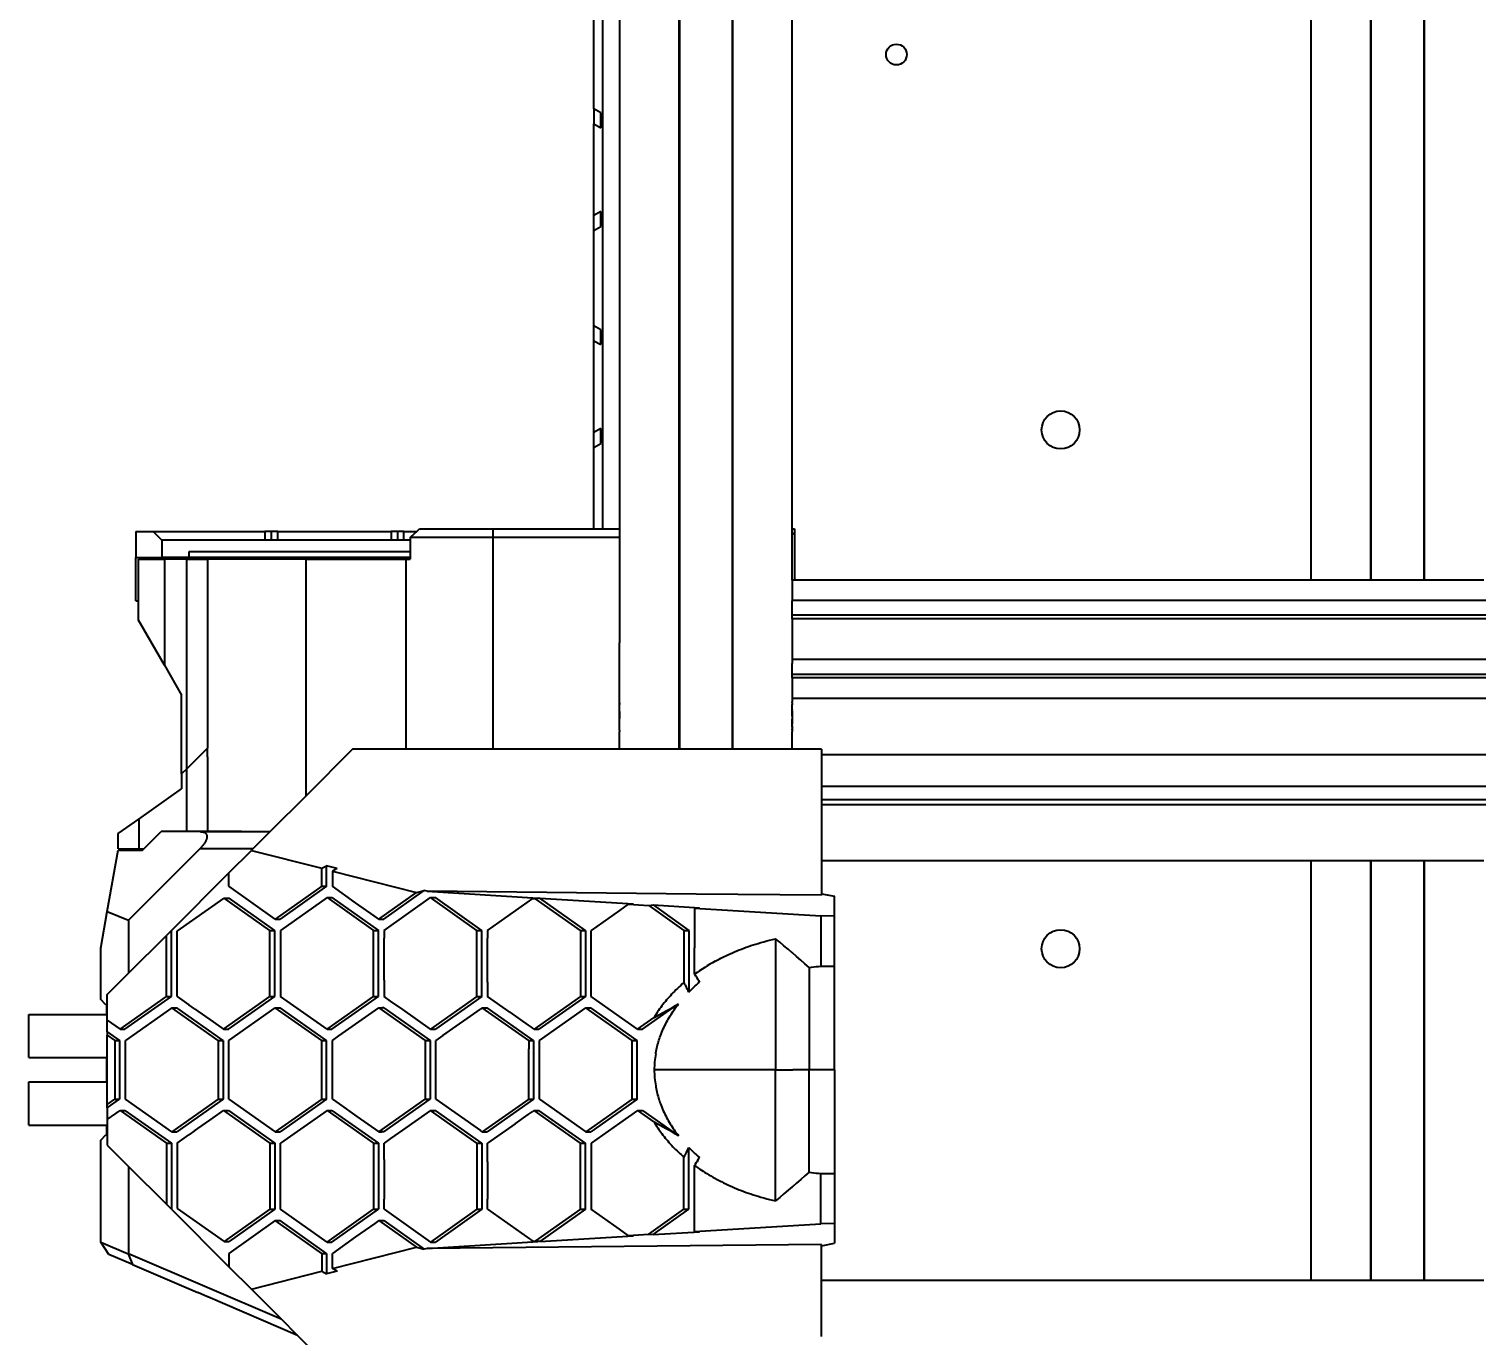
# Model space of a CAD drawing. Header units: millimetres. Extents: x 15 to 415, y 5 to 292.
# Drawn here: x 87.04 to 107.98, y 104.53 to 123.43 of the extents above; entities that cross this region are included whole.
import ezdxf

# ---------------------------------------------------------------- set-up
doc = ezdxf.new("R2010")
doc.units = ezdxf.units.MM
doc.layers.add('Geometries', color=7, linetype='Continuous')

msp = doc.modelspace()

# ---------------------------------------------------------------- linework, layer by layer
at = {"layer": 'Geometries', "linetype": 'Continuous', "lineweight": 40}
for p, q in [((96.4501, 141.4585), (96.4501, 113.0147)), ((97.2129, 141.4585), (97.2129, 113.0147)), ((95.3377, 138.6991), (95.3377, 116.1993)), ((96.444, 113.0147), (96.444, 137.9089)), ((97.219, 137.912), (97.219, 113.0147)), ((98.0815, 116.1993), (98.0815, 136.4517)), ((105.5815, 136.4509), (105.5815, 115.4604)), ((106.444, 136.4509), (106.444, 115.4604)), ((106.4501, 136.4509), (106.4501, 115.4604)), ((107.2129, 136.4509), (107.2129, 115.4604)), ((107.219, 136.4509), (107.219, 115.4604)), ((95.5815, 135.0017), (95.5815, 116.1993)), ((95.2127, 122.2725), (95.2127, 123.6464)), ((95.3127, 122.2148), (95.2127, 122.2725)), ((95.2127, 122.2725), (95.2127, 122.056)), ((95.3127, 122.0335), (95.3127, 122.2148)), ((95.2127, 122.056), (95.3127, 121.9984)), ((95.2127, 120.7516), (95.2127, 122.056)), ((95.2127, 122.056), (95.2127, 122.056)), ((95.3127, 121.9984), (95.3127, 122.0335)), ((95.3127, 122.0335), (95.3127, 122.0335)), ((95.3127, 120.7861), (95.2127, 120.7281)), ((95.2127, 120.7516), (95.2127, 120.7516)), ((95.2127, 120.7281), (95.2127, 120.7516)), ((95.2127, 120.7281), (95.2127, 120.7281)), ((95.2127, 120.5114), (95.2127, 120.7281)), ((95.3127, 120.5694), (95.3127, 120.7861)), ((95.2127, 120.5114), (95.3127, 120.5694)), ((95.2127, 119.1375), (95.2127, 120.5114)), ((95.3127, 119.0798), (95.2127, 119.1375)), ((95.2127, 118.921), (95.2127, 119.1375)), ((95.3127, 118.8634), (95.3127, 119.0798)), ((95.2127, 118.921), (95.2127, 118.921)), ((95.2127, 118.8985), (95.2127, 118.921)), ((95.2127, 118.921), (95.3127, 118.8634)), ((95.2127, 117.6189), (95.2127, 118.8985)), ((95.2127, 118.8985), (95.2127, 118.8985)), ((95.3127, 117.6534), (95.2127, 117.5955)), ((95.2127, 117.5955), (95.2127, 117.6189)), ((95.2127, 117.6189), (95.2127, 117.6189)), ((95.2127, 117.5955), (95.2127, 117.5955)), ((95.2127, 117.3788), (95.2127, 117.5955)), ((95.3127, 117.4367), (95.3127, 117.6534)), ((95.2127, 117.3788), (95.3127, 117.4367)), ((95.2127, 116.1993), (95.2127, 117.3788)), ((88.5873, 116.1627), (88.838, 116.1627)), ((88.5873, 116.1627), (88.5873, 115.7877)), ((88.838, 116.1627), (90.4539, 116.1627)), ((88.963, 116.0377), (88.838, 116.1627)), ((88.963, 116.0377), (88.963, 115.7877)), ((90.4539, 116.0377), (88.963, 116.0377)), ((90.4539, 116.1627), (90.4539, 116.0377)), ((90.5476, 116.1627), (90.4539, 116.1627)), ((90.5476, 116.0377), (90.4539, 116.0377)), ((90.5476, 116.1627), (90.5476, 116.0377)), ((90.6414, 116.1627), (90.5476, 116.1627)), ((90.6414, 116.0377), (90.5476, 116.0377)), ((90.6414, 116.1627), (92.2789, 116.1627)), ((90.6414, 116.0377), (90.6414, 116.1627)), ((92.2789, 116.0377), (90.6414, 116.0377)), ((92.2789, 116.1627), (92.2789, 116.0377)), ((92.3726, 116.1627), (92.2789, 116.1627)), ((92.3726, 116.0377), (92.2789, 116.0377)), ((92.3726, 116.1627), (92.3726, 116.0377)), ((92.4664, 116.1627), (92.3726, 116.1627)), ((92.4664, 116.0377), (92.3726, 116.0377)), ((92.4664, 116.0377), (92.4664, 116.1627)), ((92.4664, 116.1627), (92.6509, 116.1627)), ((92.5579, 116.0377), (92.4664, 116.0377)), ((92.5579, 116.0743), (92.5579, 116.0377)), ((93.7503, 116.0743), (92.5579, 116.0743)), ((92.5579, 116.0377), (92.5579, 115.8752)), ((92.6509, 116.1627), (92.6897, 116.1993)), ((92.6897, 116.1993), (93.7503, 116.1993)), ((93.7503, 116.1993), (93.7503, 116.0743)), ((93.7503, 116.1993), (95.2127, 116.1993)), ((93.7503, 116.0743), (93.7503, 113.0147)), ((95.5815, 116.0743), (93.7503, 116.0743)), ((95.2127, 116.1993), (95.3377, 116.1993)), ((95.3377, 116.1993), (95.5815, 116.1993)), ((95.5815, 116.1993), (95.5815, 116.1993)), ((95.5815, 116.1993), (95.5815, 116.0743)), ((95.5815, 116.0743), (95.5815, 114.5549)), ((98.0815, 116.1993), (98.1115, 116.1993)), ((98.0815, 116.1163), (98.0815, 116.1993)), ((98.1115, 116.1463), (98.0815, 116.1163)), ((98.0815, 115.4604), (98.0815, 116.1163)), ((98.1115, 116.1993), (98.1115, 116.1463)), ((98.1115, 116.1463), (98.1115, 115.4604)), ((89.3616, 115.7877), (89.3616, 115.8752)), ((89.3616, 115.8752), (92.5579, 115.8752)), ((92.5579, 115.8752), (92.5579, 115.7877)), ((88.5873, 115.7877), (88.963, 115.7877)), ((88.5873, 115.1627), (88.5873, 115.7877)), ((88.6264, 115.1627), (88.6264, 115.7618)), ((88.6264, 115.7618), (89.0014, 115.7618)), ((89.1616, 115.7877), (88.963, 115.7877)), ((89.0014, 115.7618), (89.0014, 114.231)), ((89.1616, 115.7618), (89.0014, 115.7618)), ((89.3616, 115.7877), (89.1616, 115.7877)), ((89.1616, 115.7877), (89.1616, 115.7618)), ((89.3264, 115.7618), (89.1616, 115.7618)), ((89.3264, 112.7325), (89.3264, 115.7618)), ((89.3264, 115.7618), (89.6264, 115.7618)), ((90.2777, 115.7877), (89.3616, 115.7877)), ((89.6264, 115.7618), (89.6264, 113.0325)), ((90.2777, 115.7618), (89.6264, 115.7618)), ((90.4498, 115.7877), (90.2777, 115.7877)), ((90.2777, 115.7618), (90.2777, 115.7877)), ((90.4498, 115.7618), (90.2777, 115.7618)), ((92.5579, 115.7877), (90.4498, 115.7877)), ((90.4498, 115.7877), (90.4498, 115.7618)), ((91.0503, 115.7618), (90.4498, 115.7618)), ((91.0503, 112.343), (91.0503, 115.7618)), ((91.0503, 115.7618), (92.5002, 115.7618)), ((92.5003, 113.0147), (92.5003, 115.7618)), ((92.5003, 115.7618), (92.5579, 115.7618)), ((92.5579, 115.7877), (92.5579, 115.7618)), ((98.1115, 115.4604), (98.0815, 115.4604)), ((98.0815, 115.4604), (98.0815, 115.1654)), ((105.5815, 115.4604), (98.1115, 115.4604)), ((106.444, 115.4604), (105.5815, 115.4604)), ((106.4501, 115.4604), (106.444, 115.4604)), ((107.2129, 115.4604), (106.4501, 115.4604)), ((107.219, 115.4604), (107.2129, 115.4604)), ((108.0815, 115.4604), (107.219, 115.4604)), ((88.5873, 115.1627), (88.6264, 115.1627)), ((88.6264, 114.8805), (88.6264, 115.1627)), ((138.0815, 115.1654), (98.0815, 115.1654)), ((98.0815, 115.1654), (98.0815, 115.1599)), ((98.0815, 114.954), (98.0815, 115.1599)), ((89.0014, 114.231), (88.6264, 114.8805)), ((98.0815, 114.9004), (98.0815, 114.954)), ((138.0815, 114.954), (98.0815, 114.954)), ((138.0815, 114.9004), (98.0815, 114.9004)), ((98.0815, 114.9004), (98.0815, 114.3104)), ((95.5815, 114.4331), (95.5815, 114.5549)), ((95.5815, 114.4168), (95.5815, 114.4331)), ((95.5815, 113.687), (95.5815, 114.4168)), ((89.0014, 114.231), (89.2514, 113.7979)), ((138.0815, 114.3104), (98.0815, 114.3104)), ((98.0815, 114.3104), (98.0815, 114.3048)), ((98.0815, 114.3048), (98.0815, 114.2554)), ((98.0815, 114.099), (98.0815, 114.2554)), ((98.0815, 114.0453), (98.0815, 114.099)), ((98.0815, 114.099), (98.1115, 114.099)), ((98.0815, 114.0453), (98.0815, 113.7503)), ((98.1115, 114.0453), (98.0815, 114.0453)), ((98.1115, 114.099), (98.1234, 114.099)), ((98.1185, 114.0453), (98.1115, 114.0453)), ((137.8373, 114.0453), (98.1185, 114.0453)), ((98.1234, 114.099), (137.8109, 114.099)), ((89.2514, 112.6575), (89.2514, 113.7979)), ((98.0815, 113.7503), (98.0815, 113.7448)), ((138.0815, 113.7503), (98.0815, 113.7503)), ((98.0815, 113.7448), (98.0815, 113.6998)), ((95.5815, 113.5616), (95.5815, 113.687)), ((95.5815, 113.687), (95.5815, 113.6596)), ((95.5815, 113.5781), (95.5815, 113.6596)), ((95.5815, 113.5618), (95.5815, 113.5781)), ((95.5815, 113.5618), (95.5815, 113.4576)), ((95.5815, 113.4782), (95.5815, 113.5616)), ((98.0815, 113.687), (98.0815, 113.6998)), ((98.0815, 113.687), (98.0815, 113.6616)), ((98.0815, 113.687), (98.0815, 113.6594)), ((98.0815, 113.631), (98.0815, 113.6616)), ((98.0815, 113.579), (98.0815, 113.6594)), ((98.0815, 113.5918), (98.0815, 113.631)), ((98.0815, 113.5918), (98.0815, 113.5825)), ((98.0815, 113.5687), (98.0815, 113.5825)), ((98.0815, 113.5686), (98.0815, 113.579)), ((98.0815, 113.5618), (98.0815, 113.5687)), ((98.0815, 113.5686), (98.0815, 113.5616)), ((98.0815, 113.5618), (98.0815, 113.3767)), ((98.0815, 113.529), (98.0815, 113.5616)), ((98.0815, 113.5024), (98.0815, 113.529)), ((98.0815, 113.4955), (98.0815, 113.5024)), ((95.5815, 113.4545), (95.5815, 113.4782)), ((95.5815, 113.4329), (95.5815, 113.4576)), ((95.5815, 113.4315), (95.5815, 113.4545)), ((95.5815, 113.2898), (95.5815, 113.4329)), ((95.5815, 113.2894), (95.5815, 113.4315)), ((98.0815, 113.4955), (98.0815, 113.4502)), ((98.0815, 113.4315), (98.0815, 113.4502)), ((98.0815, 113.3667), (98.0815, 113.4315)), ((98.0815, 113.3515), (98.0815, 113.3767)), ((98.0815, 113.36), (98.0815, 113.3667)), ((98.0815, 113.3513), (98.0815, 113.36)), ((98.0815, 113.3331), (98.0815, 113.3515)), ((98.0815, 113.3513), (98.0815, 113.3093)), ((98.0815, 113.3331), (98.0815, 113.2961)), ((98.0815, 113.292), (98.0815, 113.3093)), ((98.0815, 113.2898), (98.0815, 113.2961)), ((98.0815, 113.2894), (98.0815, 113.292)), ((95.5815, 113.2898), (95.5815, 113.2718)), ((95.5815, 113.1561), (95.5815, 113.2718)), ((95.5815, 113.0147), (95.5815, 113.1561)), ((98.0815, 113.2898), (98.0815, 113.2723)), ((98.0815, 113.2513), (98.0815, 113.2723)), ((98.0815, 113.1949), (98.0815, 113.2513)), ((98.0815, 113.0147), (98.0815, 113.1949)), ((89.3264, 112.7325), (89.6264, 113.0325)), ((89.6264, 112.9075), (89.6264, 113.0325)), ((89.6264, 112.9075), (89.6264, 111.8243)), ((91.722, 113.0147), (91.0503, 112.343)), ((92.5003, 113.0147), (91.722, 113.0147)), ((93.7503, 113.0147), (92.5003, 113.0147)), ((95.5815, 113.0147), (93.7503, 113.0147)), ((96.444, 113.0147), (95.5815, 113.0147)), ((96.4501, 113.0147), (96.444, 113.0147)), ((96.5323, 113.0147), (96.4501, 113.0147)), ((97.1307, 113.0147), (96.5323, 113.0147)), ((97.2129, 113.0147), (97.1307, 113.0147)), ((97.219, 113.0147), (97.2129, 113.0147)), ((98.0815, 113.0147), (97.219, 113.0147)), ((98.0815, 113.0147), (98.0815, 113.0147)), ((98.1066, 113.0147), (98.0815, 113.0147)), ((98.4816, 113.0147), (98.1066, 113.0147)), ((98.5039, 113.0147), (98.4816, 113.0147)), ((98.5039, 113.0147), (98.5039, 112.9398)), ((98.5039, 112.9398), (98.5039, 112.4781)), ((98.5039, 112.9398), (98.5165, 112.9398)), ((98.5165, 112.9398), (137.6259, 112.9398)), ((89.3264, 112.7325), (89.2514, 112.6575)), ((89.3264, 111.8243), (89.3264, 112.7325)), ((89.2514, 112.6575), (89.2514, 112.4408)), ((137.6289, 112.4781), (98.5039, 112.4781)), ((98.5039, 112.4781), (98.5039, 112.2885)), ((88.6302, 112.0058), (89.2514, 112.4408)), ((91.0503, 112.343), (90.5316, 111.8243)), ((98.5039, 112.2885), (137.6289, 112.2885)), ((98.5039, 112.2885), (98.5039, 112.2116)), ((98.5039, 112.2116), (98.5039, 111.4011)), ((137.6289, 112.2116), (98.5039, 112.2116)), ((88.3316, 111.7967), (88.6302, 112.0058)), ((88.6302, 112.0058), (88.6302, 111.5743)), ((88.7054, 111.5743), (88.9554, 111.8243)), ((89.5171, 111.8243), (88.9554, 111.8243)), ((89.6264, 111.8243), (89.3264, 111.8243)), ((89.5171, 111.8243), (90.1184, 111.8243)), ((90.1184, 111.8243), (89.6264, 111.8243)), ((90.1184, 111.8243), (90.1184, 111.8243)), ((90.1184, 111.8243), (90.122, 111.8243)), ((90.1184, 111.8243), (90.122, 111.8243)), ((90.122, 111.8243), (90.122, 111.8243)), ((90.122, 111.8243), (90.5316, 111.8243)), ((90.122, 111.8243), (90.5316, 111.8243)), ((90.5316, 111.8243), (90.2816, 111.5743)), ((90.5316, 111.8243), (90.5316, 111.8243)), ((88.3316, 111.5743), (88.3316, 111.7967)), ((88.176, 110.6703), (88.332, 111.5552)), ((88.3316, 111.5743), (88.6302, 111.5743)), ((88.332, 111.5552), (88.6862, 111.5552)), ((89.5122, 111.5743), (88.4847, 110.5467)), ((88.6302, 111.5743), (88.7054, 111.5743)), ((88.6862, 111.5552), (88.7054, 111.5743)), ((90.2816, 111.5743), (89.5122, 111.5743)), ((89.9339, 111.2266), (90.2593, 111.552)), ((90.2816, 111.5743), (90.2593, 111.552)), ((90.2593, 111.552), (91.2768, 111.2938)), ((90.2816, 111.5743), (90.2816, 111.5743)), ((89.1031, 110.3958), (89.9339, 111.2266)), ((89.9339, 111.0339), (89.9339, 111.2266)), ((91.2768, 111.2938), (91.3483, 111.3311)), ((91.2768, 111.0339), (91.2768, 111.2938)), ((91.5021, 111.292), (91.3483, 111.3311)), ((91.3483, 111.0339), (91.3483, 111.3311)), ((91.5021, 111.292), (91.4306, 111.2547)), ((91.4306, 111.2547), (91.4306, 111.0339)), ((91.4306, 111.2547), (92.6485, 110.9456)), ((105.5815, 111.4011), (98.5039, 111.4011)), ((98.5039, 111.4011), (98.5039, 110.9248)), ((105.5815, 111.4011), (105.5815, 105.3354)), ((106.444, 111.4011), (105.5815, 111.4011)), ((106.444, 111.4011), (106.444, 105.3354)), ((106.4501, 111.4011), (106.444, 111.4011)), ((106.4501, 111.4011), (106.4501, 105.3354)), ((107.2129, 111.4011), (106.4501, 111.4011)), ((107.2129, 111.4011), (107.2129, 105.3354)), ((107.219, 111.4011), (107.2129, 111.4011)), ((107.219, 111.4011), (107.219, 105.3354)), ((108.0815, 111.4011), (107.219, 111.4011)), ((90.6054, 110.5596), (89.9339, 111.0339)), ((91.2768, 111.0339), (90.6054, 110.5596)), ((91.3483, 111.0339), (90.6769, 110.5596)), ((91.2768, 111.0339), (91.3483, 111.0339)), ((91.7655, 110.7973), (91.4306, 111.0339)), ((89.1853, 110.3862), (89.8665, 110.8648)), ((89.8665, 110.8648), (89.938, 110.8648)), ((90.5285, 110.3972), (89.8665, 110.8648)), ((90.6, 110.3972), (89.938, 110.8648)), ((91.3537, 110.8715), (90.6822, 110.3972)), ((91.3537, 110.8715), (92.0252, 110.3972)), ((91.3537, 110.8715), (91.4252, 110.8715)), ((91.4252, 110.8715), (92.0967, 110.3972)), ((92.0334, 110.6081), (91.7655, 110.7973)), ((92.1021, 110.5596), (92.6485, 110.9456)), ((92.1736, 110.5596), (92.7589, 110.973)), ((92.179, 110.3972), (92.8505, 110.8715)), ((92.6485, 110.9456), (92.7589, 110.973)), ((92.8036, 110.9617), (92.7589, 110.973)), ((96.6919, 110.9227), (92.8036, 110.9617)), ((92.8036, 110.9617), (94.4087, 110.8644)), ((93.5219, 110.3972), (92.8505, 110.8715)), ((92.8505, 110.8715), (92.922, 110.8715)), ((93.5934, 110.3972), (92.922, 110.8715)), ((93.6757, 110.3972), (94.3278, 110.8578)), ((94.4087, 110.8644), (94.3278, 110.8578)), ((94.3278, 110.8578), (94.3702, 110.8552)), ((94.4306, 110.8631), (94.3702, 110.8552)), ((95.0187, 110.3972), (94.3702, 110.8552)), ((94.4306, 110.8631), (95.7871, 110.7809)), ((95.0902, 110.3972), (94.4306, 110.8631)), ((95.7063, 110.7743), (95.7871, 110.7809)), ((98.5039, 110.9046), (96.6919, 110.9227)), ((98.5039, 110.9248), (98.6914, 110.8891)), ((98.5039, 110.9248), (98.5039, 110.9046)), ((98.6914, 110.6038), (98.6914, 110.8891)), ((88.0821, 110.1375), (88.176, 110.6703)), ((88.176, 110.6703), (88.4847, 110.5467)), ((92.1021, 110.5596), (92.0334, 110.6081)), ((95.5814, 110.686), (95.1724, 110.3972)), ((95.5814, 110.686), (95.5815, 110.6861)), ((95.7063, 110.7743), (95.5815, 110.6861)), ((95.5815, 110.6861), (95.5815, 110.6861)), ((95.7063, 110.7743), (96.0074, 110.756)), ((96.0074, 110.756), (96.0678, 110.7639)), ((96.0074, 110.756), (96.5154, 110.3972)), ((96.0678, 110.7639), (96.5869, 110.3972)), ((96.0678, 110.7639), (96.7407, 110.7231)), ((96.6692, 110.7159), (96.7407, 110.7231)), ((96.6692, 110.7159), (96.6692, 110.1424)), ((96.6692, 110.7159), (98.4945, 110.6053)), ((98.4945, 110.6053), (98.4945, 109.8796)), ((98.6914, 110.6038), (98.4945, 110.6053)), ((98.6914, 109.8796), (98.6914, 110.6038)), ((88.4847, 110.5467), (88.4847, 109.7774)), ((89.1031, 110.3958), (89.0316, 110.3243)), ((89.1031, 109.44), (89.1031, 110.3958)), ((89.1853, 109.4401), (89.1853, 110.3862)), ((90.5285, 109.44), (90.5285, 110.3972)), ((90.5285, 110.3972), (90.6, 110.3972)), ((90.6, 109.44), (90.6, 110.3972)), ((90.6054, 110.5596), (90.6769, 110.5596)), ((90.6822, 110.3972), (90.6822, 109.44)), ((92.0252, 109.44), (92.0252, 110.3972)), ((92.0252, 110.3972), (92.0967, 110.3972)), ((92.0967, 109.44), (92.0967, 110.3972)), ((92.1021, 110.5596), (92.1736, 110.5596)), ((92.179, 110.3972), (92.179, 110.2819)), ((93.5219, 110.3972), (93.5934, 110.3972)), ((93.5219, 109.44), (93.5219, 110.3972)), ((93.5934, 109.44), (93.5934, 110.3972)), ((93.6757, 110.3972), (93.6757, 110.2819)), ((95.0187, 110.3972), (95.0187, 109.44)), ((95.0187, 110.3972), (95.0902, 110.3972)), ((95.0902, 110.3972), (95.0902, 109.44)), ((95.1724, 109.44), (95.1724, 110.3972)), ((96.5154, 110.3972), (96.5154, 109.6426)), ((96.5154, 110.3972), (96.5869, 110.3972)), ((96.5869, 110.3972), (96.5869, 109.5056)), ((88.4847, 109.7774), (89.0316, 110.3243)), ((89.0316, 109.44), (89.0316, 110.3243)), ((92.179, 109.6793), (92.179, 110.2819)), ((93.6757, 109.6471), (93.6757, 110.2819)), ((97.8379, 110.276), (97.8379, 108.3812)), ((88.0821, 109.3973), (88.0821, 110.1375)), ((96.6692, 109.7745), (96.6692, 110.1424)), ((88.1762, 109.4689), (88.4847, 109.7774)), ((96.6692, 109.7634), (96.6692, 109.7745)), ((96.6862, 109.7375), (96.6914, 109.7296)), ((98.3254, 109.8617), (98.3254, 108.3812)), ((98.4945, 109.8796), (98.6914, 109.8796)), ((98.6914, 108.3812), (98.6914, 109.8796)), ((92.179, 109.6793), (92.179, 109.4498)), ((93.6757, 109.6471), (93.6757, 109.4952)), ((96.5334, 109.6104), (96.5387, 109.6006)), ((96.5869, 109.5056), (96.5776, 109.5248)), ((96.6914, 109.7296), (96.6956, 109.7229)), ((96.7271, 109.6716), (96.7407, 109.6483)), ((88.1571, 109.3223), (88.0821, 109.3973)), ((88.1683, 109.3223), (88.1571, 109.3223)), ((88.1683, 109.1827), (88.1683, 109.3223)), ((88.1762, 109.3223), (88.1683, 109.3223)), ((88.1762, 109.3223), (88.1762, 109.4689)), ((88.1762, 109.0973), (88.1762, 109.3223)), ((88.3601, 108.9681), (89.0316, 109.44)), ((88.4316, 108.9681), (89.1031, 109.44)), ((89.0316, 109.44), (89.1031, 109.44)), ((89.1853, 109.4401), (89.3529, 109.3223)), ((89.435, 109.2646), (89.3529, 109.3223)), ((89.857, 108.9681), (90.5285, 109.44)), ((89.9285, 108.9681), (90.6, 109.44)), ((90.5285, 109.44), (90.6, 109.44)), ((91.3537, 108.9681), (90.6822, 109.44)), ((91.3537, 108.9681), (92.0252, 109.44)), ((91.4252, 108.9681), (92.0967, 109.44)), ((92.0252, 109.44), (92.0967, 109.44)), ((92.179, 109.4498), (92.179, 109.44)), ((92.2723, 109.3744), (92.179, 109.44)), ((92.4477, 109.2511), (92.2723, 109.3744)), ((93.5219, 109.44), (92.8505, 108.9681)), ((93.5934, 109.44), (92.922, 108.9681)), ((93.5219, 109.44), (93.5934, 109.44)), ((93.6757, 109.4952), (93.6757, 109.44)), ((93.9952, 109.2155), (93.6757, 109.44)), ((95.0187, 109.44), (94.3472, 108.9681)), ((95.0902, 109.44), (94.4187, 108.9681)), ((95.0187, 109.44), (95.0902, 109.44)), ((95.5814, 109.1526), (95.1724, 109.44)), ((95.9154, 108.9681), (96.4362, 109.3341)), ((87.0433, 108.5577), (87.0433, 109.1827)), ((87.0433, 109.1827), (88.1683, 109.1827)), ((89.1086, 109.2776), (88.4372, 108.8057)), ((89.7801, 108.8057), (89.1086, 109.2776)), ((89.1086, 109.2776), (89.1801, 109.2776)), ((89.8516, 108.8057), (89.1801, 109.2776)), ((89.435, 109.2646), (89.7056, 109.0745)), ((89.9339, 108.8057), (90.6054, 109.2776)), ((90.6054, 109.2776), (90.6769, 109.2776)), ((91.2769, 108.8057), (90.6054, 109.2776)), ((91.3484, 108.8057), (90.6769, 109.2776)), ((91.5264, 108.873), (92.1021, 109.2776)), ((92.1021, 109.2776), (92.7736, 108.8057)), ((92.1021, 109.2776), (92.1495, 109.2776)), ((92.1736, 109.2776), (92.1495, 109.2776)), ((92.1736, 109.2776), (92.8451, 108.8057)), ((92.8505, 108.9681), (92.4477, 109.2511)), ((93.0289, 108.8771), (93.5707, 109.2579)), ((93.5988, 109.2776), (93.5707, 109.2579)), ((94.2703, 108.8057), (93.5988, 109.2776)), ((93.5988, 109.2776), (93.6703, 109.2776)), ((94.3418, 108.8057), (93.6703, 109.2776)), ((93.9952, 109.2155), (94.2617, 109.0281)), ((94.4241, 108.8057), (95.0955, 109.2776)), ((95.0955, 109.2776), (95.1671, 109.2776)), ((95.767, 108.8057), (95.0955, 109.2776)), ((95.8385, 108.8057), (95.1671, 109.2776)), ((95.5815, 109.1525), (95.5814, 109.1526)), ((95.8439, 108.9681), (95.5815, 109.1525)), ((95.5815, 109.1525), (95.5815, 109.1525)), ((95.8439, 108.9681), (96.0822, 109.1355)), ((88.1762, 108.9313), (88.1762, 109.0973)), ((88.1762, 109.0973), (88.3601, 108.9681)), ((88.1762, 108.9313), (88.3549, 108.8057)), ((88.1762, 108.9313), (88.1762, 108.881)), ((88.3601, 108.9681), (88.4316, 108.9681)), ((89.7056, 109.0745), (89.857, 108.9681)), ((89.857, 108.9681), (89.9285, 108.9681)), ((91.3537, 108.9681), (91.4252, 108.9681)), ((92.8505, 108.9681), (92.922, 108.9681)), ((94.2617, 109.0281), (94.3208, 108.9866)), ((94.3472, 108.9681), (94.3208, 108.9866)), ((94.3472, 108.9681), (94.3515, 108.9681)), ((94.3515, 108.9681), (94.4187, 108.9681)), ((95.8439, 108.9681), (95.9154, 108.9681)), ((88.1762, 108.881), (88.2834, 108.8057)), ((88.1762, 107.8814), (88.1762, 108.881)), ((88.2834, 108.8057), (88.2834, 107.9567)), ((88.2834, 108.8057), (88.3549, 108.8057)), ((88.3549, 108.8057), (88.3549, 107.9567)), ((88.4372, 107.9567), (88.4372, 108.8057)), ((89.7801, 108.8057), (89.7801, 107.9567)), ((89.7801, 108.8057), (89.8516, 108.8057)), ((89.8516, 108.8057), (89.8516, 107.9567)), ((89.9339, 107.9567), (89.9339, 108.8057)), ((91.2769, 108.8057), (91.3484, 108.8057)), ((91.2769, 107.9567), (91.2769, 108.8057)), ((91.3484, 107.9567), (91.3484, 108.8057)), ((91.4306, 108.8057), (91.5264, 108.873)), ((91.4306, 108.5091), (91.4306, 108.8057)), ((92.7736, 108.8057), (92.8451, 108.8057)), ((92.7736, 108.8057), (92.7736, 107.9567)), ((92.8451, 108.8057), (92.8451, 107.9567)), ((93.0289, 108.8771), (92.9273, 108.8057)), ((92.9273, 108.7949), (92.9273, 108.8057)), ((92.9273, 107.9696), (92.9273, 108.7949)), ((94.2703, 108.8057), (94.2703, 108.6862)), ((94.2703, 108.8057), (94.3418, 108.8057)), ((94.2703, 108.0726), (94.2703, 108.6862)), ((94.3418, 108.8057), (94.3418, 107.9567)), ((94.4241, 108.7504), (94.4241, 108.8057)), ((94.4241, 108.0141), (94.4241, 108.7504)), ((95.767, 108.8057), (95.8385, 108.8057)), ((95.767, 107.9567), (95.767, 108.8057)), ((95.8385, 107.9567), (95.8385, 108.8057)), ((87.0433, 108.5577), (88.1683, 108.5577)), ((88.1683, 108.2077), (88.1683, 108.5577)), ((91.4306, 108.2498), (91.4306, 108.5091)), ((97.8379, 108.3812), (96.0861, 108.3812)), ((97.8379, 108.3812), (98.0903, 108.3812)), ((97.8379, 106.4864), (97.8379, 108.3812)), ((98.3254, 108.3812), (98.0903, 108.3812)), ((98.6914, 108.3812), (98.3254, 108.3812)), ((98.3254, 106.9007), (98.3254, 108.3812)), ((98.6914, 108.3812), (98.6914, 106.8828)), ((87.0433, 107.5827), (87.0433, 108.2077)), ((87.0433, 108.2077), (88.1683, 108.2077)), ((91.4306, 107.9567), (91.4306, 108.2498)), ((94.2703, 107.9567), (94.2703, 108.0726)), ((88.1762, 107.8311), (88.3549, 107.9567)), ((88.1762, 107.8814), (88.2834, 107.9567)), ((88.1762, 107.8311), (88.1762, 107.8814)), ((88.2834, 107.9567), (88.3549, 107.9567)), ((89.1086, 107.4848), (88.4372, 107.9567)), ((89.7801, 107.9567), (89.1086, 107.4848)), ((89.8516, 107.9567), (89.1801, 107.4848)), ((89.7801, 107.9567), (89.8516, 107.9567)), ((89.9339, 107.9567), (90.6054, 107.4848)), ((91.2769, 107.9567), (90.6054, 107.4848)), ((91.3484, 107.9567), (90.6769, 107.4848)), ((91.2769, 107.9567), (91.3484, 107.9567)), ((91.4306, 107.9567), (91.5273, 107.8887)), ((91.5273, 107.8887), (91.7849, 107.7077)), ((92.1021, 107.4848), (92.7736, 107.9567)), ((92.1736, 107.4848), (92.8451, 107.9567)), ((92.7736, 107.9567), (92.8451, 107.9567)), ((92.9273, 107.9567), (92.9273, 107.9696)), ((92.9273, 107.9567), (93.5733, 107.5027)), ((94.2703, 107.9567), (93.5988, 107.4848)), ((94.3418, 107.9567), (93.6703, 107.4848)), ((94.2703, 107.9567), (94.3418, 107.9567)), ((94.4241, 107.9567), (94.4241, 108.0141)), ((94.4241, 107.9567), (95.0955, 107.4848)), ((95.767, 107.9567), (95.0955, 107.4848)), ((95.8385, 107.9567), (95.1671, 107.4848)), ((95.767, 107.9567), (95.8385, 107.9567)), ((88.1762, 107.8311), (88.1762, 107.6651)), ((88.1762, 107.6651), (88.3601, 107.7943)), ((88.1762, 107.6651), (88.1762, 107.4402)), ((88.3601, 107.7943), (89.0316, 107.3224)), ((88.3601, 107.7943), (88.4316, 107.7943)), ((88.4316, 107.7943), (89.1031, 107.3224)), ((89.4367, 107.499), (89.7056, 107.6879)), ((89.7056, 107.6879), (89.857, 107.7943)), ((89.857, 107.7943), (90.5285, 107.3224)), ((89.857, 107.7943), (89.9285, 107.7943)), ((89.9285, 107.7943), (90.6, 107.3224)), ((91.3537, 107.7943), (90.6822, 107.3224)), ((91.3537, 107.7943), (91.4252, 107.7943)), ((91.3537, 107.7943), (92.0252, 107.3224)), ((91.4252, 107.7943), (92.0967, 107.3224)), ((91.7849, 107.7077), (92.1021, 107.4848)), ((92.8505, 107.7943), (92.4449, 107.5093)), ((92.8505, 107.7943), (92.922, 107.7943)), ((93.5219, 107.3224), (92.8505, 107.7943)), ((93.5934, 107.3224), (92.922, 107.7943)), ((94.072, 107.6009), (94.2644, 107.7362)), ((94.2644, 107.7362), (94.3208, 107.7758)), ((94.3472, 107.7943), (94.3208, 107.7758)), ((94.3472, 107.7943), (94.3506, 107.7943)), ((95.0187, 107.3224), (94.3472, 107.7943)), ((94.3506, 107.7943), (94.4187, 107.7943)), ((95.0902, 107.3224), (94.4187, 107.7943)), ((95.8439, 107.7943), (95.5815, 107.6099)), ((95.8439, 107.7943), (96.0822, 107.6269)), ((95.8439, 107.7943), (95.9154, 107.7943)), ((95.9154, 107.7943), (96.4362, 107.4283)), ((87.0433, 107.5827), (88.1683, 107.5827)), ((88.0821, 107.3652), (88.1571, 107.4402)), ((88.1571, 107.4402), (88.1683, 107.4402)), ((88.1683, 107.4402), (88.1683, 107.5827)), ((88.1683, 107.4402), (88.1762, 107.4402)), ((88.1762, 107.4402), (88.1762, 107.2935)), ((89.1086, 107.4848), (89.1801, 107.4848)), ((89.1853, 107.3223), (89.3531, 107.4402)), ((89.4367, 107.499), (89.3531, 107.4402)), ((90.6054, 107.4848), (90.6769, 107.4848)), ((92.1021, 107.4848), (92.1456, 107.4848)), ((92.1736, 107.4848), (92.1456, 107.4848)), ((92.4449, 107.5093), (92.2698, 107.3862)), ((93.5988, 107.4848), (93.5733, 107.5027)), ((93.5988, 107.4848), (93.6703, 107.4848)), ((94.072, 107.6009), (93.6757, 107.3224)), ((95.0955, 107.4848), (95.1671, 107.4848)), ((95.5815, 107.6099), (95.1724, 107.3224)), ((95.5815, 107.6099), (95.5815, 107.6099)), ((88.0821, 105.8917), (88.0821, 107.3652)), ((88.1762, 107.2935), (88.4847, 106.985)), ((89.0316, 107.3224), (89.0316, 106.4381)), ((89.0316, 107.3224), (89.1031, 107.3224)), ((89.1031, 107.3224), (89.1031, 106.3666)), ((89.1853, 107.3223), (89.1853, 106.3762)), ((90.5285, 107.3224), (90.6, 107.3224)), ((90.5285, 107.3224), (90.5285, 106.3652)), ((90.6, 107.3224), (90.6, 106.3652)), ((90.6822, 106.3652), (90.6822, 107.3224)), ((92.0252, 107.3224), (92.0967, 107.3224)), ((92.0252, 107.3224), (92.0252, 106.3652)), ((92.0967, 107.3224), (92.0967, 106.3652)), ((92.2698, 107.3862), (92.179, 107.3224)), ((92.179, 107.2646), (92.179, 107.3224)), ((92.179, 107.0852), (92.179, 107.2646)), ((93.5219, 107.3224), (93.5934, 107.3224)), ((93.5219, 107.3224), (93.5219, 106.3652)), ((93.5934, 107.3224), (93.5934, 106.3652)), ((93.6757, 107.2191), (93.6757, 107.3224)), ((93.6757, 107.0514), (93.6757, 107.2191)), ((95.0187, 106.3652), (95.0187, 107.3224)), ((95.0187, 107.3224), (95.0902, 107.3224)), ((95.0902, 106.3652), (95.0902, 107.3224)), ((95.1724, 107.3224), (95.1724, 106.3652)), ((96.5869, 106.3652), (96.5869, 107.2568)), ((92.179, 107.0852), (92.179, 106.5134)), ((93.6757, 107.0514), (93.6757, 106.5134)), ((96.5154, 106.3652), (96.5154, 107.1198)), ((96.6692, 106.999), (96.6807, 107.0164)), ((96.7088, 107.0605), (96.7042, 107.0532)), ((96.7375, 107.1086), (96.7373, 107.1082)), ((96.7407, 107.1141), (96.7375, 107.1086)), ((88.4847, 106.985), (88.4847, 105.7262)), ((88.4847, 106.985), (89.0316, 106.4381)), ((96.6692, 106.9977), (96.6692, 106.999)), ((96.6692, 106.5969), (96.6692, 106.9977)), ((98.4945, 106.1571), (98.4945, 106.8828)), ((98.4945, 106.8828), (98.6914, 106.8828)), ((98.6914, 106.8828), (98.6914, 106.1586)), ((96.6692, 106.0465), (96.6692, 106.5969)), ((89.1031, 106.3666), (89.0316, 106.4381)), ((92.179, 106.3652), (92.179, 106.5134)), ((93.6757, 106.3652), (93.6757, 106.5134)), ((89.1031, 106.3666), (89.9339, 105.5358)), ((89.1853, 106.3762), (89.8665, 105.8976)), ((90.5285, 106.3652), (89.8665, 105.8976)), ((90.6054, 106.2028), (89.9339, 105.7285)), ((90.6, 106.3652), (89.938, 105.8976)), ((90.5285, 106.3652), (90.6, 106.3652)), ((91.2768, 105.7285), (90.6054, 106.2028)), ((90.6054, 106.2028), (90.6769, 106.2028)), ((91.3483, 105.7285), (90.6769, 106.2028)), ((91.3537, 105.8909), (90.6822, 106.3652)), ((91.3537, 105.8909), (92.0252, 106.3652)), ((91.4252, 105.8909), (92.0967, 106.3652)), ((92.0252, 106.3652), (92.0967, 106.3652)), ((92.1021, 106.2028), (92.0426, 106.1608)), ((92.1021, 106.2028), (92.6485, 105.8168)), ((92.1021, 106.2028), (92.1736, 106.2028)), ((92.1736, 106.2028), (92.7589, 105.7894)), ((92.179, 106.3652), (92.8505, 105.8909)), ((93.5219, 106.3652), (92.8505, 105.8909)), ((93.5934, 106.3652), (92.922, 105.8909)), ((93.5219, 106.3652), (93.5934, 106.3652)), ((93.6757, 106.3652), (94.3278, 105.9046)), ((95.0187, 106.3652), (94.3702, 105.9072)), ((95.0902, 106.3652), (94.4306, 105.8993)), ((95.0187, 106.3652), (95.0902, 106.3652)), ((95.5814, 106.0763), (95.1724, 106.3652)), ((96.0074, 106.0064), (96.5154, 106.3652)), ((96.0678, 105.9985), (96.5869, 106.3652)), ((96.5154, 106.3652), (96.5869, 106.3652)), ((91.7655, 105.9651), (91.4306, 105.7285)), ((92.0426, 106.1608), (91.7655, 105.9651)), ((94.4306, 105.8993), (95.7871, 105.9815)), ((95.5814, 106.0763), (95.5815, 106.0763)), ((95.7063, 105.9881), (95.5815, 106.0763)), ((95.7063, 105.9881), (96.0074, 106.0064)), ((95.7063, 105.9881), (95.7871, 105.9815)), ((96.0074, 106.0064), (96.0678, 105.9985)), ((96.0678, 105.9985), (96.7407, 106.0393)), ((96.6692, 106.0465), (98.4945, 106.1571)), ((96.6692, 106.0465), (96.7407, 106.0393)), ((98.6914, 106.1586), (98.4945, 106.1571)), ((98.6914, 106.1586), (98.6914, 105.8733)), ((88.0821, 105.8917), (88.48, 105.721)), ((88.0821, 105.888), (88.0821, 105.8917)), ((88.1969, 105.7137), (88.0821, 105.888)), ((89.8665, 105.8976), (89.938, 105.8976)), ((91.3537, 105.8909), (91.4252, 105.8909)), ((91.4306, 105.5077), (92.6485, 105.8168)), ((92.6485, 105.8168), (92.7589, 105.7894)), ((92.8036, 105.8007), (92.7589, 105.7894)), ((92.8036, 105.8007), (94.4087, 105.898)), ((98.5039, 105.8578), (92.8036, 105.8007)), ((92.8505, 105.8909), (92.922, 105.8909)), ((94.3278, 105.9046), (94.3702, 105.9072)), ((94.4087, 105.898), (94.3278, 105.9046)), ((94.4306, 105.8993), (94.3702, 105.9072)), ((98.5039, 105.8376), (98.6914, 105.8733)), ((98.5039, 105.8376), (98.5039, 105.8578)), ((98.5039, 105.3354), (98.5039, 105.8376)), ((88.5415, 105.5658), (88.1969, 105.7137)), ((88.48, 105.721), (88.4847, 105.7262)), ((88.48, 105.721), (88.5415, 105.5658)), ((88.4847, 105.7262), (90.6897, 104.78)), ((88.5415, 105.5658), (89.4836, 105.1615)), ((89.9339, 105.7285), (89.9339, 105.5358)), ((91.2768, 105.7285), (91.2768, 105.4686)), ((91.2768, 105.7285), (91.3483, 105.7285)), ((91.3483, 105.7285), (91.3483, 105.4313)), ((91.4306, 105.5077), (91.4306, 105.7285)), ((89.9339, 105.5358), (90.2593, 105.2103)), ((90.2593, 105.2103), (91.2768, 105.4686)), ((91.2768, 105.4686), (91.3483, 105.4313)), ((91.5021, 105.4704), (91.3483, 105.4313)), ((91.5021, 105.4704), (91.4306, 105.5077)), ((105.5815, 105.3354), (98.5039, 105.3354)), ((98.5039, 104.5249), (98.5039, 105.3354)), ((106.444, 105.3354), (105.5815, 105.3354)), ((106.4501, 105.3354), (106.444, 105.3354)), ((107.2129, 105.3354), (106.4501, 105.3354)), ((107.219, 105.3354), (107.2129, 105.3354)), ((108.0815, 105.3354), (107.219, 105.3354)), ((89.6238, 105.1014), (89.4836, 105.1615)), ((90.6897, 104.78), (90.2593, 105.2103)), ((89.6293, 105.099), (89.6238, 105.1014)), ((90.928, 104.5417), (89.6293, 105.099)), ((90.928, 104.5417), (90.6897, 104.78)), ((91.722, 103.7477), (90.928, 104.5417))]:
    msp.add_line(p, q, dxfattribs=at)
at = {"layer": 'Geometries', "linetype": 'Continuous', "lineweight": 40, "flags": 128}
for points in [[(92.5579, 116.0743), (92.6237, 116.1369), (92.6509, 116.1627)], [(89.5171, 111.8243), (89.5257, 111.8241), (89.534, 111.8236), (89.5421, 111.8228), (89.55, 111.8216), (89.5575, 111.8201), (89.5636, 111.8186), (89.5694, 111.8167), (89.5749, 111.8146), (89.5802, 111.8123), (89.5851, 111.8096), (89.5898, 111.8067), (89.5941, 111.8035), (89.5981, 111.8001), (89.6018, 111.7964), (89.6051, 111.7924), (89.608, 111.7881), (89.6105, 111.7835), (89.6126, 111.7787), (89.6144, 111.7737), (89.6157, 111.7684), (89.6166, 111.7628), (89.6171, 111.7571), (89.6172, 111.7511), (89.6169, 111.7449), (89.6161, 111.7385), (89.615, 111.7319), (89.6134, 111.7251), (89.6115, 111.7182), (89.6091, 111.7111), (89.6063, 111.7039), (89.6032, 111.6965), (89.5997, 111.6891), (89.5958, 111.6816), (89.5916, 111.674), (89.5871, 111.6663), (89.5816, 111.6577), (89.5757, 111.649), (89.5695, 111.6403), (89.563, 111.6316), (89.5562, 111.6229), (89.549, 111.6142), (89.5403, 111.6041), (89.5312, 111.594), (89.5219, 111.5841), (89.5122, 111.5743)], [(97.047, 109.9931), (97.0563, 109.9978), (97.0878, 110.0135), (97.1196, 110.0288), (97.1516, 110.0438), (97.1834, 110.0583), (97.2155, 110.0725), (97.2479, 110.0864), (97.2804, 110.1), (97.3139, 110.1135), (97.3476, 110.1267), (97.3815, 110.1396), (97.4157, 110.1521), (97.4501, 110.1643), (97.484, 110.176), (97.5182, 110.1874), (97.5525, 110.1984), (97.5871, 110.2091), (97.6284, 110.2215), (97.6699, 110.2333), (97.7116, 110.2447), (97.7536, 110.2556), (97.7956, 110.266), (97.8379, 110.276)], [(98.0815, 110.0726), (98.022, 110.1229), (97.9608, 110.1742), (97.8994, 110.2252), (97.8379, 110.276)], [(96.9671, 109.951), (96.9943, 109.9657), (97.0143, 109.9763)], [(97.0143, 109.9763), (97.0251, 109.9819), (97.047, 109.9931)], [(98.3254, 109.8617), (98.2651, 109.9146), (98.2047, 109.9672), (98.144, 110.0194), (98.0831, 110.0713), (98.0815, 110.0726)], [(96.6692, 109.7634), (96.684, 109.741), (96.6862, 109.7375)], [(98.3254, 109.8617), (98.359, 109.866), (98.3928, 109.87), (98.4266, 109.8736), (98.4606, 109.8768), (98.4945, 109.8796)], [(96.5154, 109.6426), (96.4916, 109.622), (96.4681, 109.6012), (96.4451, 109.5801), (96.4224, 109.5588), (96.4001, 109.5373), (96.3782, 109.5156), (96.3567, 109.4936), (96.3374, 109.4734), (96.3184, 109.4529), (96.2998, 109.4323), (96.2815, 109.4115), (96.2636, 109.3906), (96.2461, 109.3695), (96.2289, 109.3483), (96.2121, 109.3269), (96.1957, 109.3054), (96.1797, 109.2838), (96.164, 109.262), (96.1488, 109.2401), (96.1348, 109.2194), (96.1211, 109.1986), (96.1078, 109.1776), (96.0948, 109.1566), (96.0822, 109.1355)], [(96.5334, 109.6104), (96.5279, 109.6204), (96.5154, 109.6426)], [(96.5688, 109.5428), (96.564, 109.5522), (96.5522, 109.5752), (96.5401, 109.5979), (96.5387, 109.6006)], [(96.5776, 109.5248), (96.5756, 109.5291), (96.5688, 109.5428)], [(96.5869, 109.5056), (96.6077, 109.5266), (96.629, 109.5474), (96.6506, 109.568), (96.6725, 109.5883), (96.6949, 109.6085), (96.7176, 109.6285), (96.7407, 109.6483)], [(96.6956, 109.7229), (96.6985, 109.7183), (96.7128, 109.6953), (96.723, 109.6785)], [(96.723, 109.6785), (96.7269, 109.672), (96.7271, 109.6716)], [(96.1062, 108.6129), (96.1089, 108.628), (96.1133, 108.6511), (96.1181, 108.6741), (96.1232, 108.697), (96.1287, 108.72), (96.1347, 108.7429), (96.141, 108.7658), (96.1473, 108.7873), (96.1539, 108.8088), (96.1609, 108.8302), (96.1682, 108.8516), (96.1759, 108.8729), (96.1854, 108.8981), (96.1954, 108.9233), (96.2059, 108.9484), (96.2168, 108.9733), (96.2282, 108.9982), (96.24, 109.0229), (96.2516, 109.0461), (96.2636, 109.0692), (96.276, 109.0921), (96.2888, 109.115), (96.302, 109.1377), (96.3155, 109.1603), (96.3295, 109.1827), (96.3438, 109.205), (96.3585, 109.2272), (96.3736, 109.2492), (96.3887, 109.2707), (96.4042, 109.292), (96.4201, 109.3131), (96.4362, 109.3341)], [(96.1062, 108.1495), (96.1089, 108.1344), (96.1133, 108.1113), (96.1181, 108.0883), (96.1232, 108.0654), (96.1287, 108.0424), (96.1347, 108.0195), (96.141, 107.9966), (96.1473, 107.9751), (96.1539, 107.9536), (96.1609, 107.9322), (96.1682, 107.9108), (96.1759, 107.8895), (96.1854, 107.8643), (96.1954, 107.8391), (96.2059, 107.814), (96.2168, 107.7891), (96.2282, 107.7642), (96.24, 107.7395), (96.2516, 107.7163), (96.2636, 107.6932), (96.276, 107.6702), (96.2888, 107.6474), (96.302, 107.6247), (96.3155, 107.6021), (96.3295, 107.5797), (96.3438, 107.5573), (96.3585, 107.5352), (96.3736, 107.5132), (96.3887, 107.4917), (96.4042, 107.4704), (96.4201, 107.4493), (96.4362, 107.4283)], [(96.0822, 107.6269), (96.0949, 107.6055), (96.1081, 107.5842), (96.1216, 107.5631), (96.1354, 107.542), (96.1497, 107.521), (96.1642, 107.5001), (96.1792, 107.4793), (96.1944, 107.4587), (96.2108, 107.4372), (96.2276, 107.4158), (96.2447, 107.3945), (96.2622, 107.3735), (96.2801, 107.3525), (96.2983, 107.3317), (96.3169, 107.3111), (96.3359, 107.2906), (96.3552, 107.2703), (96.3749, 107.2502), (96.3948, 107.2302), (96.4152, 107.2105), (96.4346, 107.192), (96.4544, 107.1737), (96.4745, 107.1556), (96.4948, 107.1376), (96.5154, 107.1198)], [(96.5305, 107.1467), (96.5401, 107.1645), (96.5522, 107.1872), (96.564, 107.2101), (96.5756, 107.2333), (96.5869, 107.2568)], [(96.5869, 107.2568), (96.6077, 107.2358), (96.629, 107.215), (96.6506, 107.1944), (96.6725, 107.174), (96.6949, 107.1539), (96.7176, 107.1339), (96.7407, 107.1141)], [(96.5154, 107.1198), (96.5279, 107.142), (96.5305, 107.1467)], [(96.6807, 107.0164), (96.684, 107.0214), (96.6985, 107.0441), (96.7042, 107.0532)], [(96.7088, 107.0605), (96.7128, 107.0671), (96.7269, 107.0904), (96.7373, 107.1082)], [(96.6692, 106.999), (96.6934, 106.9817), (96.7179, 106.9645), (96.7427, 106.9476), (96.7679, 106.9308), (96.7934, 106.9143), (96.8192, 106.8979), (96.8453, 106.8817), (96.8744, 106.8642), (96.9039, 106.8469), (96.9337, 106.8299), (96.9638, 106.8132), (96.9943, 106.7967), (97.0251, 106.7805), (97.0539, 106.7658)], [(98.3254, 106.9007), (98.2651, 106.8477), (98.2047, 106.7952), (98.144, 106.743), (98.0831, 106.6911), (98.0815, 106.6898)], [(98.3254, 106.9007), (98.359, 106.8964), (98.3928, 106.8924), (98.4266, 106.8888), (98.4606, 106.8856), (98.4945, 106.8828)], [(97.0539, 106.7658), (97.0563, 106.7646), (97.0878, 106.7489), (97.1196, 106.7336), (97.1516, 106.7186), (97.1834, 106.7041), (97.2155, 106.6899), (97.2479, 106.676), (97.2804, 106.6624), (97.3139, 106.6489), (97.3476, 106.6357), (97.3815, 106.6228), (97.4157, 106.6103), (97.4501, 106.598), (97.484, 106.5864), (97.5182, 106.575), (97.5525, 106.564), (97.5871, 106.5533), (97.6284, 106.5409), (97.6699, 106.5291), (97.7116, 106.5177), (97.7536, 106.5068), (97.7956, 106.4963), (97.8379, 106.4864)], [(98.0815, 106.6898), (98.022, 106.6395), (97.9608, 106.5882), (97.8994, 106.5372), (97.8379, 106.4864)]]:
    msp.add_lwpolyline(points, dxfattribs=at)
at = {"layer": 'Geometries', "linetype": 'Continuous', "lineweight": 40}
for centre, radius in [((99.5877, 123.0567), 0.15), ((101.9627, 117.6312), 0.275), ((101.9627, 110.1312), 0.275)]:
    msp.add_circle(centre, radius, dxfattribs=at)
for centre, radius, start, end in [((98.2955, 107.5114), 2.7779, 118.5674, 125.83443), ((87.4409, 124.9574), 18.0278, 298.64159, 299.93178), ((97.4905, 108.3761), 1.4044, 170.29351, 179.79126), ((97.4905, 108.3863), 1.4044, 180.20874, 189.70649), ((87.4421, 91.8071), 18.0254, 60.06813, 61.35849)]:
    msp.add_arc(centre, radius, start, end, dxfattribs=at)

doc.saveas('drawing.dxf')
